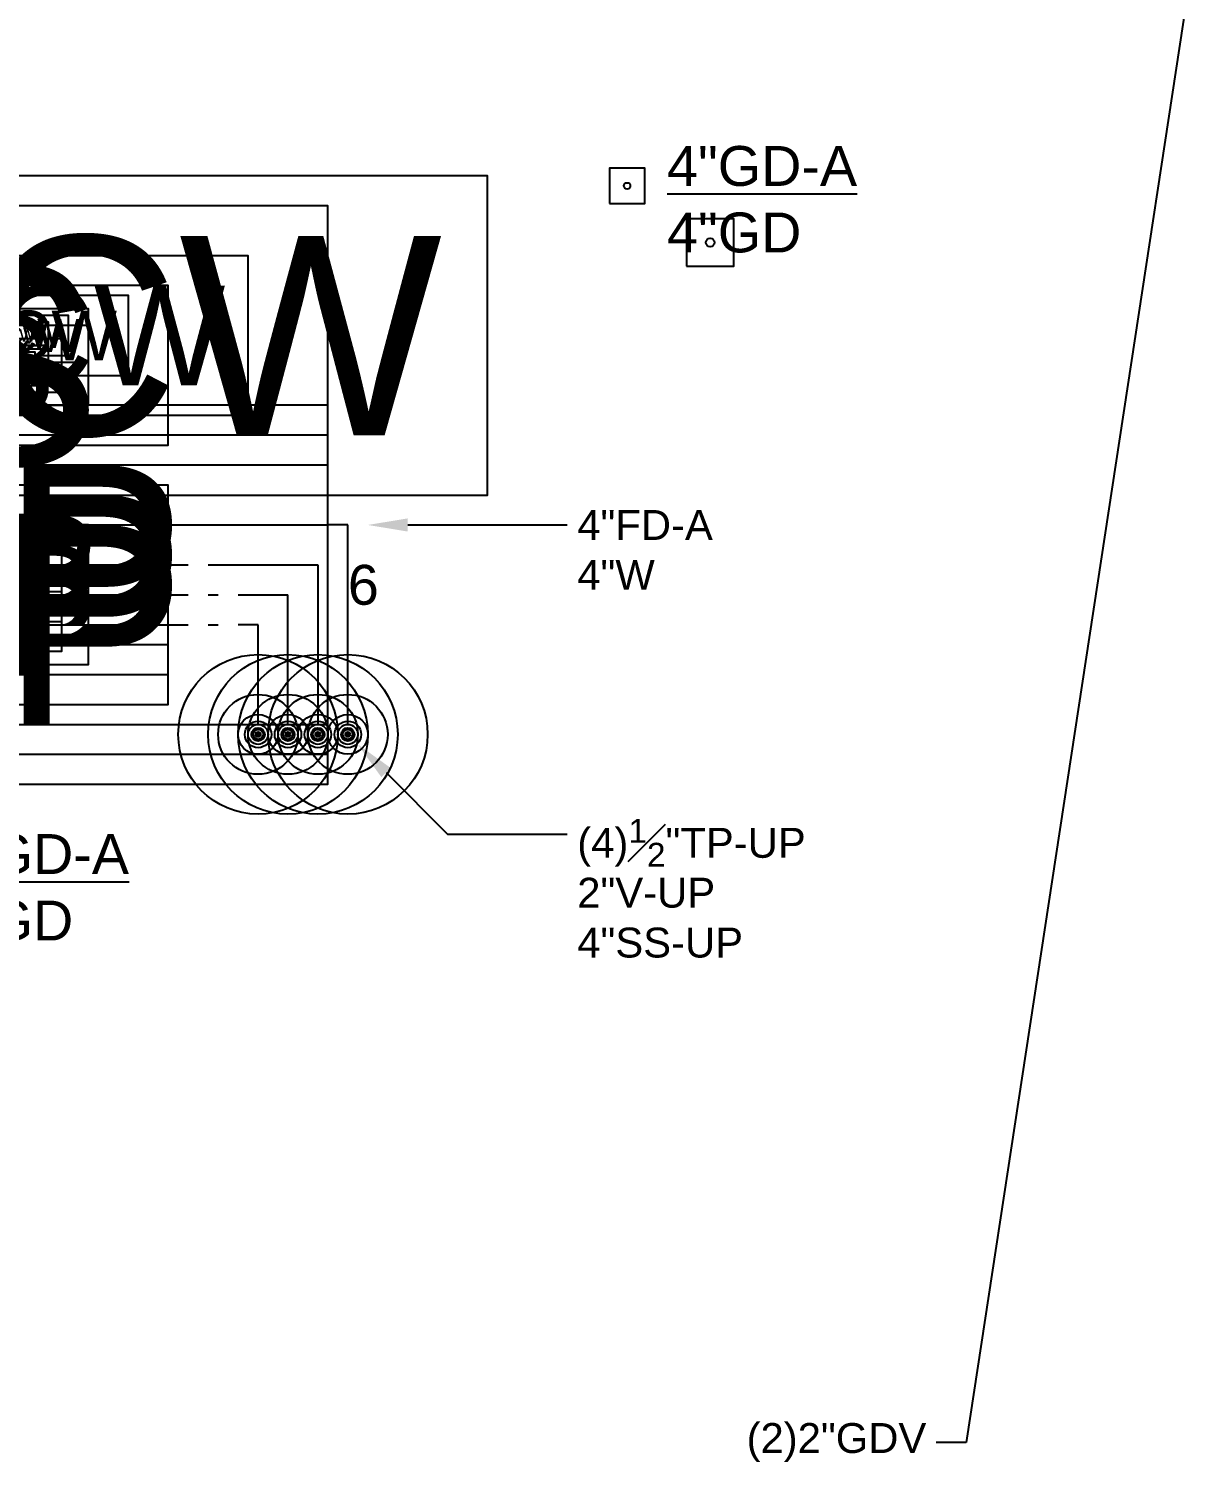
# Model space of a CAD drawing. Extents: x -14283 to 5366, y 666 to 2661.
# Drawn here: x 918 to 1266.5, y 735 to 1166.3 of the extents above; entities that cross this region are included whole.
import ezdxf
from ezdxf import colors
from ezdxf.entities.mleader import LeaderData, LeaderLine
from ezdxf.enums import TextEntityAlignment as Align
from ezdxf.math import Vec2, Vec3

# ---------------------------------------------------------------- set-up
doc = ezdxf.new("R2010")
doc.units = 0
doc.header["$LTSCALE"] = 36
doc.header["$MEASUREMENT"] = 0
for name, color, linetype in [('G-ANNO-TEXT', 70, 'Continuous'), ('P-GD-N', 3, 'Continuous'), ('P-GD-N @ 128', 3, 'Continuous'), ('P-GD-N @ 96', 3, 'Continuous'), ('P-NDCW-N', 4, 'Continuous'), ('P-NDCW-N @ 1 (1)', 4, 'Continuous'), ('P-NDCW-N @ 1 (2)', 4, 'Continuous'), ('P-NDCW-N @ 128', 4, 'Continuous'), ('P-NDCW-N @ 192', 4, 'Continuous'), ('P-NDCW-N @ 384', 4, 'Continuous'), ('P-NDCW-N @ 48', 4, 'Continuous'), ('P-NDCW-N @ 64', 4, 'Continuous'), ('P-NDCW-N @ 768', 4, 'Continuous'), ('P-NDCW-N @ 96', 4, 'Continuous'), ('P-TP-N', 4, 'Continuous'), ('P-TP-N @ 1 (1)', 4, 'Continuous'), ('P-TP-N @ 1 (2)', 4, 'Continuous'), ('P-TP-N @ 12', 4, 'Continuous'), ('P-TP-N @ 128', 4, 'Continuous'), ('P-TP-N @ 16', 4, 'Continuous'), ('P-TP-N @ 192', 4, 'Continuous'), ('P-TP-N @ 2', 4, 'Continuous'), ('P-TP-N @ 24', 4, 'Continuous'), ('P-TP-N @ 384', 4, 'Continuous'), ('P-TP-N @ 4', 4, 'Continuous'), ('P-TP-N @ 48', 4, 'Continuous'), ('P-TP-N @ 64', 4, 'Continuous'), ('P-TP-N @ 768', 4, 'Continuous'), ('P-TP-N @ 8', 4, 'Continuous'), ('P-TP-N @ 96', 4, 'Continuous')]:
    doc.layers.add(name, color=color, linetype=linetype)
doc.layers.add('P-SAN-DFU', color=7, linetype='Continuous', plot=False)
for name, color, linetype, lineweight in [('P-SAN-N', 6, 'Continuous', 60), ('P-SAN-N @ 1 (1)', 6, 'Continuous', 60), ('P-SAN-N @ 1 (2)', 6, 'Continuous', 60), ('P-SAN-N @ 128', 6, 'Continuous', 60), ('P-SAN-N @ 192', 6, 'Continuous', 60), ('P-SAN-N @ 384', 6, 'Continuous', 60), ('P-SAN-N @ 48', 6, 'Continuous', 60), ('P-SAN-N @ 64', 6, 'Continuous', 60), ('P-SAN-N @ 768', 6, 'Continuous', 60), ('P-SAN-N @ 96', 6, 'Continuous', 60)]:
    doc.layers.add(name, color=color, linetype=linetype, lineweight=lineweight)
doc.styles.add('Arial', font='arial.ttf')

# ---------------------------------------------------------------- blocks, each defined once
blk = doc.blocks.new('*U23')
blk.add_circle((0, 0), 0.03125)
blk = doc.blocks.new('*U60')
at = {"layer": 'P-TP-N @ 1 (1)'}
blk.add_blockref('*U23', (987, 954), dxfattribs=at)
at = {"layer": 'P-TP-N @ 1 (2)'}
blk.add_blockref('*U23', (987, 954), dxfattribs=at)
at = {"layer": 'P-TP-N @ 12', "xscale": 12, "yscale": 12, "zscale": 12}
blk.add_blockref('*U23', (987, 954), dxfattribs=at)
at = {"layer": 'P-TP-N @ 128', "xscale": 128, "yscale": 128, "zscale": 128}
blk.add_blockref('*U23', (987, 954), dxfattribs=at)
at = {"layer": 'P-TP-N @ 16', "xscale": 16, "yscale": 16, "zscale": 16}
blk.add_blockref('*U23', (987, 954), dxfattribs=at)
at = {"layer": 'P-TP-N @ 192', "xscale": 192, "yscale": 192, "zscale": 192}
blk.add_blockref('*U23', (987, 954), dxfattribs=at)
at = {"layer": 'P-TP-N @ 2', "xscale": 2, "yscale": 2, "zscale": 2}
blk.add_blockref('*U23', (987, 954), dxfattribs=at)
at = {"layer": 'P-TP-N @ 24', "xscale": 24, "yscale": 24, "zscale": 24}
blk.add_blockref('*U23', (987, 954), dxfattribs=at)
at = {"layer": 'P-TP-N @ 384', "xscale": 384, "yscale": 384, "zscale": 384}
blk.add_blockref('*U23', (987, 954), dxfattribs=at)
at = {"layer": 'P-TP-N @ 4', "xscale": 4, "yscale": 4, "zscale": 4}
blk.add_blockref('*U23', (987, 954), dxfattribs=at)
at = {"layer": 'P-TP-N @ 48', "xscale": 48, "yscale": 48, "zscale": 48}
blk.add_blockref('*U23', (987, 954), dxfattribs=at)
at = {"layer": 'P-TP-N @ 64', "xscale": 64, "yscale": 64, "zscale": 64}
blk.add_blockref('*U23', (987, 954), dxfattribs=at)
at = {"layer": 'P-TP-N @ 768', "xscale": 768, "yscale": 768, "zscale": 768}
blk.add_blockref('*U23', (987, 954), dxfattribs=at)
at = {"layer": 'P-TP-N @ 8', "xscale": 8, "yscale": 8, "zscale": 8}
blk.add_blockref('*U23', (987, 954), dxfattribs=at)
at = {"layer": 'P-TP-N @ 96', "xscale": 96, "yscale": 96, "zscale": 96}
blk.add_blockref('*U23', (987, 954), dxfattribs=at)
blk = doc.blocks.new('*U67')
at = {"layer": 'P-TP-N @ 1 (1)'}
blk.add_blockref('*U23', (996, 954), dxfattribs=at)
at = {"layer": 'P-TP-N @ 1 (2)'}
blk.add_blockref('*U23', (996, 954), dxfattribs=at)
at = {"layer": 'P-TP-N @ 12', "xscale": 12, "yscale": 12, "zscale": 12}
blk.add_blockref('*U23', (996, 954), dxfattribs=at)
at = {"layer": 'P-TP-N @ 128', "xscale": 128, "yscale": 128, "zscale": 128}
blk.add_blockref('*U23', (996, 954), dxfattribs=at)
at = {"layer": 'P-TP-N @ 16', "xscale": 16, "yscale": 16, "zscale": 16}
blk.add_blockref('*U23', (996, 954), dxfattribs=at)
at = {"layer": 'P-TP-N @ 192', "xscale": 192, "yscale": 192, "zscale": 192}
blk.add_blockref('*U23', (996, 954), dxfattribs=at)
at = {"layer": 'P-TP-N @ 2', "xscale": 2, "yscale": 2, "zscale": 2}
blk.add_blockref('*U23', (996, 954), dxfattribs=at)
at = {"layer": 'P-TP-N @ 24', "xscale": 24, "yscale": 24, "zscale": 24}
blk.add_blockref('*U23', (996, 954), dxfattribs=at)
at = {"layer": 'P-TP-N @ 384', "xscale": 384, "yscale": 384, "zscale": 384}
blk.add_blockref('*U23', (996, 954), dxfattribs=at)
at = {"layer": 'P-TP-N @ 4', "xscale": 4, "yscale": 4, "zscale": 4}
blk.add_blockref('*U23', (996, 954), dxfattribs=at)
at = {"layer": 'P-TP-N @ 48', "xscale": 48, "yscale": 48, "zscale": 48}
blk.add_blockref('*U23', (996, 954), dxfattribs=at)
at = {"layer": 'P-TP-N @ 64', "xscale": 64, "yscale": 64, "zscale": 64}
blk.add_blockref('*U23', (996, 954), dxfattribs=at)
at = {"layer": 'P-TP-N @ 768', "xscale": 768, "yscale": 768, "zscale": 768}
blk.add_blockref('*U23', (996, 954), dxfattribs=at)
at = {"layer": 'P-TP-N @ 8', "xscale": 8, "yscale": 8, "zscale": 8}
blk.add_blockref('*U23', (996, 954), dxfattribs=at)
at = {"layer": 'P-TP-N @ 96', "xscale": 96, "yscale": 96, "zscale": 96}
blk.add_blockref('*U23', (996, 954), dxfattribs=at)
blk = doc.blocks.new('*U68')
at = {"layer": 'P-TP-N @ 1 (1)'}
blk.add_blockref('*U23', (1005, 954), dxfattribs=at)
at = {"layer": 'P-TP-N @ 1 (2)'}
blk.add_blockref('*U23', (1005, 954), dxfattribs=at)
at = {"layer": 'P-TP-N @ 12', "xscale": 12, "yscale": 12, "zscale": 12}
blk.add_blockref('*U23', (1005, 954), dxfattribs=at)
at = {"layer": 'P-TP-N @ 128', "xscale": 128, "yscale": 128, "zscale": 128}
blk.add_blockref('*U23', (1005, 954), dxfattribs=at)
at = {"layer": 'P-TP-N @ 16', "xscale": 16, "yscale": 16, "zscale": 16}
blk.add_blockref('*U23', (1005, 954), dxfattribs=at)
at = {"layer": 'P-TP-N @ 192', "xscale": 192, "yscale": 192, "zscale": 192}
blk.add_blockref('*U23', (1005, 954), dxfattribs=at)
at = {"layer": 'P-TP-N @ 2', "xscale": 2, "yscale": 2, "zscale": 2}
blk.add_blockref('*U23', (1005, 954), dxfattribs=at)
at = {"layer": 'P-TP-N @ 24', "xscale": 24, "yscale": 24, "zscale": 24}
blk.add_blockref('*U23', (1005, 954), dxfattribs=at)
at = {"layer": 'P-TP-N @ 384', "xscale": 384, "yscale": 384, "zscale": 384}
blk.add_blockref('*U23', (1005, 954), dxfattribs=at)
at = {"layer": 'P-TP-N @ 4', "xscale": 4, "yscale": 4, "zscale": 4}
blk.add_blockref('*U23', (1005, 954), dxfattribs=at)
at = {"layer": 'P-TP-N @ 48', "xscale": 48, "yscale": 48, "zscale": 48}
blk.add_blockref('*U23', (1005, 954), dxfattribs=at)
at = {"layer": 'P-TP-N @ 64', "xscale": 64, "yscale": 64, "zscale": 64}
blk.add_blockref('*U23', (1005, 954), dxfattribs=at)
at = {"layer": 'P-TP-N @ 768', "xscale": 768, "yscale": 768, "zscale": 768}
blk.add_blockref('*U23', (1005, 954), dxfattribs=at)
at = {"layer": 'P-TP-N @ 8', "xscale": 8, "yscale": 8, "zscale": 8}
blk.add_blockref('*U23', (1005, 954), dxfattribs=at)
at = {"layer": 'P-TP-N @ 96', "xscale": 96, "yscale": 96, "zscale": 96}
blk.add_blockref('*U23', (1005, 954), dxfattribs=at)
blk = doc.blocks.new('*U69')
at = {"layer": 'P-TP-N @ 1 (1)'}
blk.add_blockref('*U23', (1014, 954), dxfattribs=at)
at = {"layer": 'P-TP-N @ 1 (2)'}
blk.add_blockref('*U23', (1014, 954), dxfattribs=at)
at = {"layer": 'P-TP-N @ 12', "xscale": 12, "yscale": 12, "zscale": 12}
blk.add_blockref('*U23', (1014, 954), dxfattribs=at)
at = {"layer": 'P-TP-N @ 128', "xscale": 128, "yscale": 128, "zscale": 128}
blk.add_blockref('*U23', (1014, 954), dxfattribs=at)
at = {"layer": 'P-TP-N @ 16', "xscale": 16, "yscale": 16, "zscale": 16}
blk.add_blockref('*U23', (1014, 954), dxfattribs=at)
at = {"layer": 'P-TP-N @ 192', "xscale": 192, "yscale": 192, "zscale": 192}
blk.add_blockref('*U23', (1014, 954), dxfattribs=at)
at = {"layer": 'P-TP-N @ 2', "xscale": 2, "yscale": 2, "zscale": 2}
blk.add_blockref('*U23', (1014, 954), dxfattribs=at)
at = {"layer": 'P-TP-N @ 24', "xscale": 24, "yscale": 24, "zscale": 24}
blk.add_blockref('*U23', (1014, 954), dxfattribs=at)
at = {"layer": 'P-TP-N @ 384', "xscale": 384, "yscale": 384, "zscale": 384}
blk.add_blockref('*U23', (1014, 954), dxfattribs=at)
at = {"layer": 'P-TP-N @ 4', "xscale": 4, "yscale": 4, "zscale": 4}
blk.add_blockref('*U23', (1014, 954), dxfattribs=at)
at = {"layer": 'P-TP-N @ 48', "xscale": 48, "yscale": 48, "zscale": 48}
blk.add_blockref('*U23', (1014, 954), dxfattribs=at)
at = {"layer": 'P-TP-N @ 64', "xscale": 64, "yscale": 64, "zscale": 64}
blk.add_blockref('*U23', (1014, 954), dxfattribs=at)
at = {"layer": 'P-TP-N @ 768', "xscale": 768, "yscale": 768, "zscale": 768}
blk.add_blockref('*U23', (1014, 954), dxfattribs=at)
at = {"layer": 'P-TP-N @ 8', "xscale": 8, "yscale": 8, "zscale": 8}
blk.add_blockref('*U23', (1014, 954), dxfattribs=at)
at = {"layer": 'P-TP-N @ 96', "xscale": 96, "yscale": 96, "zscale": 96}
blk.add_blockref('*U23', (1014, 954), dxfattribs=at)
blk = doc.blocks.new('*U27')
at = {"layer": 'DEFPOINTS'}
blk.add_lwpolyline([(-0.125, -0.0625), (0.125, -0.0625), (0.125, 0.0625), (-0.125, 0.0625)], close=True, dxfattribs=at)
at = {"style": 'Arial'}
blk.add_text('S', height=0.07812, dxfattribs=at).set_placement((0, 0), align=Align.MIDDLE)
blk = doc.blocks.new('*U76')
at = {"layer": 'P-SAN-N @ 1 (1)', "linetype": 'ByBlock', "lineweight": -2}
blk.add_blockref('*U27', (912, 1065), dxfattribs=at)
at = {"layer": 'P-SAN-N @ 1 (2)', "linetype": 'ByBlock', "lineweight": -2}
blk.add_blockref('*U27', (912, 1065), dxfattribs=at)
at = {"layer": 'P-SAN-N @ 128', "linetype": 'ByBlock', "lineweight": -2, "xscale": 128, "yscale": 128, "zscale": 128}
blk.add_blockref('*U27', (912, 1065), dxfattribs=at)
at = {"layer": 'P-SAN-N @ 192', "linetype": 'ByBlock', "lineweight": -2, "xscale": 192, "yscale": 192, "zscale": 192}
blk.add_blockref('*U27', (912, 1065), dxfattribs=at)
at = {"layer": 'P-SAN-N @ 384', "linetype": 'ByBlock', "lineweight": -2, "xscale": 384, "yscale": 384, "zscale": 384}
blk.add_blockref('*U27', (912, 1065), dxfattribs=at)
at = {"layer": 'P-SAN-N @ 48', "linetype": 'ByBlock', "lineweight": -2, "xscale": 48, "yscale": 48, "zscale": 48}
blk.add_blockref('*U27', (912, 1065), dxfattribs=at)
at = {"layer": 'P-SAN-N @ 64', "linetype": 'ByBlock', "lineweight": -2, "xscale": 64, "yscale": 64, "zscale": 64}
blk.add_blockref('*U27', (912, 1065), dxfattribs=at)
at = {"layer": 'P-SAN-N @ 768', "linetype": 'ByBlock', "lineweight": -2, "xscale": 768, "yscale": 768, "zscale": 768}
blk.add_blockref('*U27', (912, 1065), dxfattribs=at)
at = {"layer": 'P-SAN-N @ 96', "linetype": 'ByBlock', "lineweight": -2, "xscale": 96, "yscale": 96, "zscale": 96}
blk.add_blockref('*U27', (912, 1065), dxfattribs=at)
blk = doc.blocks.new('*U24')
at = {"layer": 'DEFPOINTS'}
blk.add_lwpolyline([(-0.125, -0.0625), (0.125, -0.0625), (0.125, 0.0625), (-0.125, 0.0625)], close=True, dxfattribs=at)
at = {"style": 'Arial'}
blk.add_text('TP', height=0.078125, dxfattribs=at).set_placement((0, 0), align=Align.MIDDLE)
blk = doc.blocks.new('*U77')
at = {"layer": 'P-TP-N @ 1 (1)', "linetype": 'ByBlock', "lineweight": -2}
blk.add_blockref('*U24', (912, 987), dxfattribs=at)
at = {"layer": 'P-TP-N @ 1 (2)', "linetype": 'ByBlock', "lineweight": -2}
blk.add_blockref('*U24', (912, 987), dxfattribs=at)
at = {"layer": 'P-TP-N @ 128', "linetype": 'ByBlock', "lineweight": -2, "xscale": 128, "yscale": 128, "zscale": 128}
blk.add_blockref('*U24', (912, 987), dxfattribs=at)
at = {"layer": 'P-TP-N @ 192', "linetype": 'ByBlock', "lineweight": -2, "xscale": 192, "yscale": 192, "zscale": 192}
blk.add_blockref('*U24', (912, 987), dxfattribs=at)
at = {"layer": 'P-TP-N @ 384', "linetype": 'ByBlock', "lineweight": -2, "xscale": 384, "yscale": 384, "zscale": 384}
blk.add_blockref('*U24', (912, 987), dxfattribs=at)
at = {"layer": 'P-TP-N @ 48', "linetype": 'ByBlock', "lineweight": -2, "xscale": 48, "yscale": 48, "zscale": 48}
blk.add_blockref('*U24', (912, 987), dxfattribs=at)
at = {"layer": 'P-TP-N @ 64', "linetype": 'ByBlock', "lineweight": -2, "xscale": 64, "yscale": 64, "zscale": 64}
blk.add_blockref('*U24', (912, 987), dxfattribs=at)
at = {"layer": 'P-TP-N @ 768', "linetype": 'ByBlock', "lineweight": -2, "xscale": 768, "yscale": 768, "zscale": 768}
blk.add_blockref('*U24', (912, 987), dxfattribs=at)
at = {"layer": 'P-TP-N @ 96', "linetype": 'ByBlock', "lineweight": -2, "xscale": 96, "yscale": 96, "zscale": 96}
blk.add_blockref('*U24', (912, 987), dxfattribs=at)
blk = doc.blocks.new('*U78')
at = {"layer": 'P-TP-N @ 1 (1)', "linetype": 'ByBlock', "lineweight": -2}
blk.add_blockref('*U24', (912, 996), dxfattribs=at)
at = {"layer": 'P-TP-N @ 1 (2)', "linetype": 'ByBlock', "lineweight": -2}
blk.add_blockref('*U24', (912, 996), dxfattribs=at)
at = {"layer": 'P-TP-N @ 128', "linetype": 'ByBlock', "lineweight": -2, "xscale": 128, "yscale": 128, "zscale": 128}
blk.add_blockref('*U24', (912, 996), dxfattribs=at)
at = {"layer": 'P-TP-N @ 192', "linetype": 'ByBlock', "lineweight": -2, "xscale": 192, "yscale": 192, "zscale": 192}
blk.add_blockref('*U24', (912, 996), dxfattribs=at)
at = {"layer": 'P-TP-N @ 384', "linetype": 'ByBlock', "lineweight": -2, "xscale": 384, "yscale": 384, "zscale": 384}
blk.add_blockref('*U24', (912, 996), dxfattribs=at)
at = {"layer": 'P-TP-N @ 48', "linetype": 'ByBlock', "lineweight": -2, "xscale": 48, "yscale": 48, "zscale": 48}
blk.add_blockref('*U24', (912, 996), dxfattribs=at)
at = {"layer": 'P-TP-N @ 64', "linetype": 'ByBlock', "lineweight": -2, "xscale": 64, "yscale": 64, "zscale": 64}
blk.add_blockref('*U24', (912, 996), dxfattribs=at)
at = {"layer": 'P-TP-N @ 768', "linetype": 'ByBlock', "lineweight": -2, "xscale": 768, "yscale": 768, "zscale": 768}
blk.add_blockref('*U24', (912, 996), dxfattribs=at)
at = {"layer": 'P-TP-N @ 96', "linetype": 'ByBlock', "lineweight": -2, "xscale": 96, "yscale": 96, "zscale": 96}
blk.add_blockref('*U24', (912, 996), dxfattribs=at)
blk = doc.blocks.new('*U79')
at = {"layer": 'P-TP-N @ 1 (1)', "linetype": 'ByBlock', "lineweight": -2}
blk.add_blockref('*U24', (912, 1005), dxfattribs=at)
at = {"layer": 'P-TP-N @ 1 (2)', "linetype": 'ByBlock', "lineweight": -2}
blk.add_blockref('*U24', (912, 1005), dxfattribs=at)
at = {"layer": 'P-TP-N @ 128', "linetype": 'ByBlock', "lineweight": -2, "xscale": 128, "yscale": 128, "zscale": 128}
blk.add_blockref('*U24', (912, 1005), dxfattribs=at)
at = {"layer": 'P-TP-N @ 192', "linetype": 'ByBlock', "lineweight": -2, "xscale": 192, "yscale": 192, "zscale": 192}
blk.add_blockref('*U24', (912, 1005), dxfattribs=at)
at = {"layer": 'P-TP-N @ 384', "linetype": 'ByBlock', "lineweight": -2, "xscale": 384, "yscale": 384, "zscale": 384}
blk.add_blockref('*U24', (912, 1005), dxfattribs=at)
at = {"layer": 'P-TP-N @ 48', "linetype": 'ByBlock', "lineweight": -2, "xscale": 48, "yscale": 48, "zscale": 48}
blk.add_blockref('*U24', (912, 1005), dxfattribs=at)
at = {"layer": 'P-TP-N @ 64', "linetype": 'ByBlock', "lineweight": -2, "xscale": 64, "yscale": 64, "zscale": 64}
blk.add_blockref('*U24', (912, 1005), dxfattribs=at)
at = {"layer": 'P-TP-N @ 768', "linetype": 'ByBlock', "lineweight": -2, "xscale": 768, "yscale": 768, "zscale": 768}
blk.add_blockref('*U24', (912, 1005), dxfattribs=at)
at = {"layer": 'P-TP-N @ 96', "linetype": 'ByBlock', "lineweight": -2, "xscale": 96, "yscale": 96, "zscale": 96}
blk.add_blockref('*U24', (912, 1005), dxfattribs=at)
blk = doc.blocks.new('*U31')
at = {"linetype": 'Continuous'}
blk.add_lwpolyline([(-0.0556, -0.0556), (0.0556, -0.0556), (0.0556, 0.0556), (-0.0556, 0.0556)], close=True, dxfattribs=at)
at = {"color": 7, "linetype": 'Continuous'}
blk.add_circle((0, 0), 0.01, dxfattribs=at)
blk = doc.blocks.new('*U81')
at = {"layer": 'P-GD-N @ 128', "xscale": 128, "yscale": 128, "zscale": 128}
blk.add_blockref('*U31', (1123, 1102), dxfattribs=at)
at = {"layer": 'P-GD-N @ 96', "xscale": 96, "yscale": 96, "zscale": 96}
blk.add_blockref('*U31', (1098, 1119), dxfattribs=at)
blk = doc.blocks.new('*U41')
at = {"layer": 'DEFPOINTS'}
blk.add_lwpolyline([(-0.1875, -0.0625), (0.1875, -0.0625), (0.1875, 0.0625), (-0.1875, 0.0625)], close=True, dxfattribs=at)
at = {"style": 'Arial'}
blk.add_text('NDCW', height=0.078125, dxfattribs=at).set_placement((0, 0), align=Align.MIDDLE)
blk = doc.blocks.new('*U142')
at = {"layer": 'P-NDCW-N @ 1 (1)', "linetype": 'ByBlock', "lineweight": -2}
blk.add_blockref('*U41', (912, 1074), dxfattribs=at)
at = {"layer": 'P-NDCW-N @ 1 (2)', "linetype": 'ByBlock', "lineweight": -2}
blk.add_blockref('*U41', (912, 1074), dxfattribs=at)
at = {"layer": 'P-NDCW-N @ 128', "linetype": 'ByBlock', "lineweight": -2, "xscale": 128, "yscale": 128, "zscale": 128}
blk.add_blockref('*U41', (912, 1074), dxfattribs=at)
at = {"layer": 'P-NDCW-N @ 192', "linetype": 'ByBlock', "lineweight": -2, "xscale": 192, "yscale": 192, "zscale": 192}
blk.add_blockref('*U41', (912, 1074), dxfattribs=at)
at = {"layer": 'P-NDCW-N @ 384', "linetype": 'ByBlock', "lineweight": -2, "xscale": 384, "yscale": 384, "zscale": 384}
blk.add_blockref('*U41', (912, 1074), dxfattribs=at)
at = {"layer": 'P-NDCW-N @ 48', "linetype": 'ByBlock', "lineweight": -2, "xscale": 48, "yscale": 48, "zscale": 48}
blk.add_blockref('*U41', (912, 1074), dxfattribs=at)
at = {"layer": 'P-NDCW-N @ 64', "linetype": 'ByBlock', "lineweight": -2, "xscale": 64, "yscale": 64, "zscale": 64}
blk.add_blockref('*U41', (912, 1074), dxfattribs=at)
at = {"layer": 'P-NDCW-N @ 768', "linetype": 'ByBlock', "lineweight": -2, "xscale": 768, "yscale": 768, "zscale": 768}
blk.add_blockref('*U41', (912, 1074), dxfattribs=at)
at = {"layer": 'P-NDCW-N @ 96', "linetype": 'ByBlock', "lineweight": -2, "xscale": 96, "yscale": 96, "zscale": 96}
blk.add_blockref('*U41', (912, 1074), dxfattribs=at)

msp = doc.modelspace()

# ---------------------------------------------------------------- linework, layer by layer
at = {"layer": 'P-TP-N'}
for p, q in [((1014, 1017), (1008, 1017)), ((1014, 957), (1014, 1017)), ((924, 1005), (966, 1005)), ((972, 1005), (1005, 1005)), ((1005, 1005), (1005, 957)), ((924, 996), (966, 996)), ((972, 996), (975, 996)), ((981, 996), (996, 996)), ((996, 957), (996, 996)), ((924, 987), (966, 987)), ((972, 987), (975, 987)), ((987, 987), (981, 987)), ((987, 957), (987, 987))]:
    msp.add_line(p, q, dxfattribs=at)

# ---------------------------------------------------------------- block references
at = {"layer": 'P-GD-N'}
msp.add_blockref('*U81', (0, 0), dxfattribs=at)
at = {"layer": 'P-NDCW-N'}
msp.add_blockref('*U142', (0, 0), dxfattribs=at)
at = {"layer": 'P-SAN-N'}
msp.add_blockref('*U76', (0, 0), dxfattribs=at)
at = {"layer": 'P-TP-N'}
for name in ['*U79', '*U78', '*U77', '*U60', '*U67', '*U68', '*U69']:
    msp.add_blockref(name, (0, 0), dxfattribs=at)

# ---------------------------------------------------------------- texts
at = {"layer": 'G-ANNO-TEXT', "char_height": 12, "width": 24, "attachment_point": 1, "style": 'Arial'}
for insert in [(1110, 1131), (891, 924)]:
    msp.add_mtext('{\\L4"GD-A\\P}4"GD', dxfattribs=dict(at, insert=insert))
at = {"layer": 'P-SAN-DFU', "color": 3, "insert": (1014, 1005), "char_height": 12, "attachment_point": 1, "style": 'Arial'}
msp.add_mtext_dynamic_manual_height_columns('6', width=68, gutter_width=60, heights=[0], dxfattribs=at)

# ---------------------------------------------------------------- leaders
at = {"layer": 'G-ANNO-TEXT'}
ml = msp.add_multileader_mtext('Standard', dxfattribs=at)
ml.set_content('(2)2"GDV', color=256, style='Arial')
ml.set_leader_properties(color=256, linetype='ByLayer', lineweight=-1)
ml.build(insert=Vec2(0, 0))
ml.multileader.update_dxf_attribs({"has_dogleg": 0, "dogleg_length": 0.125, "arrow_head_size": 12, "scale": 96})
ctx = ml.context
ctx.base_point, ctx.scale, ctx.char_height, ctx.arrow_head_size, ctx.landing_gap_size, ctx.plane_origin = Vec3(1131.79, 741), 96, 9, 12, 3, Vec3(1287, 1290)
ctx.text_align_type = 2
notes = []
notes.append((ctx, [(0, (1, 1, 0), (1203, 741), (-1, 0), 12, [(0, [(1287, 1311), (1200, 741)], 0, [])])]))
ctx.mtext.insert, ctx.mtext.alignment, ctx.mtext.flow_direction = Vec3(1188, 746.82), 3, 5
ml = msp.add_multileader_mtext('Standard', dxfattribs=at)
ml.set_content('4"FD-A\\P4"W', color=256, style='Arial')
ml.set_leader_properties(color=256, linetype='ByLayer', lineweight=-1)
ml.build(insert=Vec2(0, 0))
ml.multileader.update_dxf_attribs({"has_dogleg": 0, "dogleg_length": 0.125, "arrow_head_size": 12, "scale": 96})
ctx = ml.context
ctx.base_point, ctx.scale, ctx.char_height, ctx.arrow_head_size, ctx.landing_gap_size, ctx.plane_origin = Vec3(1080, 1017), 96, 9, 12, 3, Vec3(1014, 1017)
notes.append((ctx, [(0, (1, 1, 0), (1068, 1017), (1, 0), 12, [(0, [(1020, 1017), (1062, 1017)], 0, [])])]))
ctx.mtext.insert, ctx.mtext.flow_direction = Vec3(1083, 1021.5), 5
ml = msp.add_multileader_mtext('Standard', dxfattribs=at)
ml.set_content('\\A1;(4){\\H0.8x;\\S1#2;}"TP-UP\\P2"V-UP\\P4"SS-UP', color=256, style='Arial')
ml.set_leader_properties(color=256, linetype='ByLayer', lineweight=-1)
ml.build(insert=Vec2(0, 0))
ml.multileader.update_dxf_attribs({"has_dogleg": 0, "dogleg_length": 0.125, "arrow_head_size": 12, "scale": 96})
ctx = ml.context
ctx.base_point, ctx.scale, ctx.char_height, ctx.arrow_head_size, ctx.landing_gap_size, ctx.plane_origin = Vec3(1080, 924), 96, 9, 12, 3, Vec3(1002, 942)
notes.append((ctx, [(0, (1, 1, 0), (1068, 924), (1, 0), 12, [(0, [(1017, 951), (1044, 924)], 0, [])])]))
ctx.mtext.insert, ctx.mtext.flow_direction = Vec3(1083, 928.58), 5
for ctx, leaders in notes:
    for number, flags, end, landing, length, lines in leaders:
        leader = LeaderData()
        leader.index, (leader.has_last_leader_line, leader.has_dogleg_vector, leader.attachment_direction) = number, flags
        leader.last_leader_point, leader.dogleg_vector, leader.dogleg_length = Vec3(end), Vec3(landing), length
        for number, points, colour, breaks in lines:
            line = LeaderLine()
            line.index, line.vertices, line.color, line.breaks = number, Vec3.list(points), colors.encode_raw_color(colour), breaks
            leader.lines.append(line)
        ctx.leaders.append(leader)

doc.saveas('drawing.dxf')
